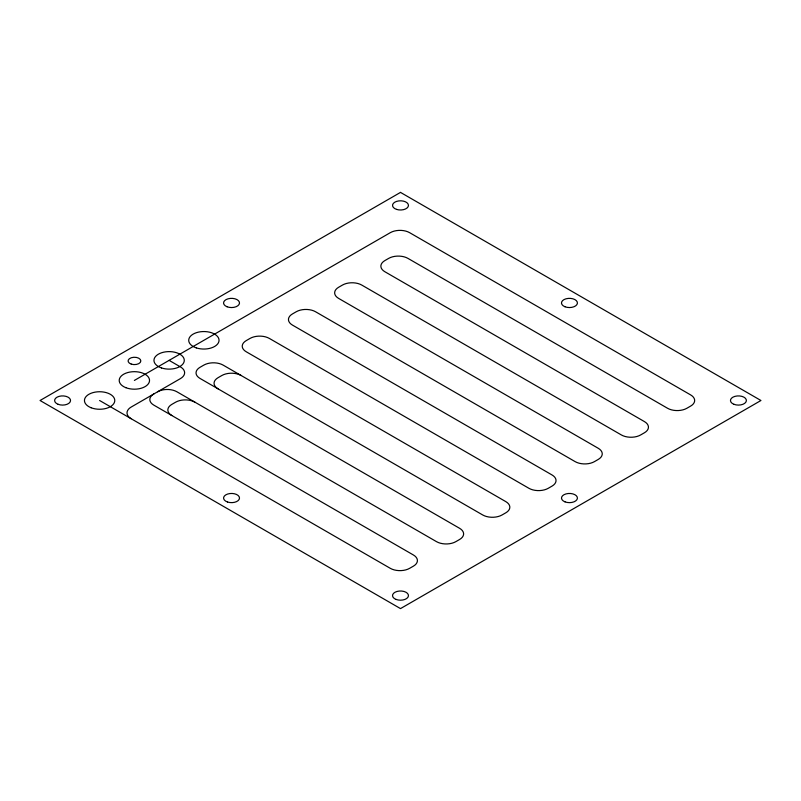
<?xml version="1.0" encoding="UTF-8"?>
<svg xmlns="http://www.w3.org/2000/svg" width="801" height="801" viewBox="0 0 801 801"><rect width="100%" height="100%" fill="white"/><g stroke="black" fill="none" stroke-linecap="round" stroke-linejoin="round"><path stroke-width="1.2" d="M134.368 380.435L390.307 232.67A13.657 7.88 0 0 1 409.621 232.67L690.662 394.923A13.657 7.88 0 0 1 690.662 406.077L686.868 408.27A13.657 7.88 0 0 1 667.563 408.27L407.969 258.393A13.657 7.88 0 0 0 388.655 258.393L384.86 260.585A13.657 7.88 0 0 0 384.86 271.729L644.455 421.606A13.657 7.88 0 0 1 644.455 432.75L640.66 434.943A13.657 7.88 0 0 1 621.346 434.943L361.762 285.066A13.657 7.88 0 0 0 342.448 285.066L338.653 287.259A13.657 7.88 0 0 0 338.653 298.413L598.247 448.28A13.657 7.88 0 0 1 598.247 459.434L594.452 461.626A13.657 7.88 0 0 1 575.138 461.626L315.554 311.749A13.657 7.88 0 0 0 296.24 311.749L292.445 313.942A13.657 7.88 0 0 0 292.445 325.086L552.039 474.963A13.657 7.88 0 0 1 552.039 486.107L548.244 488.3A13.657 7.88 0 0 1 528.93 488.3L269.346 338.423A13.657 7.88 0 0 0 250.032 338.423L246.237 340.615A13.657 7.88 0 0 0 246.237 351.769L505.831 501.636A13.657 7.88 0 0 1 505.831 512.79L502.037 514.973A13.657 7.88 0 0 1 482.723 514.973L223.129 365.106A13.657 7.88 0 0 0 203.824 365.106L200.03 367.299A13.657 7.88 0 0 0 200.03 378.442L459.624 528.32A13.657 7.88 0 0 1 459.624 539.463L455.829 541.656A13.657 7.88 0 0 1 436.515 541.656L176.921 391.779A13.657 7.88 0 0 0 157.617 391.779M169.121 360.37L180.435 366.898A14.338 8.28 0 0 1 180.435 378.603L131.204 407.038A14.338 8.28 0 0 0 131.204 418.743M99.604 400.5L390.307 568.33A13.657 7.88 0 0 0 409.621 568.33L413.416 566.147A13.657 7.88 0 0 0 413.416 554.993L153.822 405.126A13.657 7.88 0 0 1 153.822 393.972M171.845 415.529A13.657 7.88 0 0 1 171.845 404.375L175.639 402.192A13.657 7.88 0 0 1 194.943 402.192M218.052 388.845A13.657 7.88 0 0 1 218.052 377.702L221.847 375.509A13.657 7.88 0 0 1 241.151 375.509M400.5 192.4L40.05 400.5L400.5 608.6L760.95 400.5L400.5 192.4M227.554 502.027A7.96 4.596 0 0 0 239.499 498.052A7.96 4.596 0 0 0 227.554 494.067A7.96 4.596 0 0 0 227.554 502.027M564.995 306.763A7.96 4.596 0 0 0 577.401 303.279A7.96 4.596 0 0 0 565.977 298.813A7.96 4.596 0 0 0 564.995 306.763M733.956 404.305A7.96 4.596 0 0 0 746.362 400.83A7.96 4.596 0 0 0 734.938 396.365A7.96 4.596 0 0 0 733.956 404.305M396.034 599.408A7.96 4.596 0 0 0 408.44 595.924A7.96 4.596 0 0 0 397.016 591.458A7.96 4.596 0 0 0 396.034 599.408M564.995 501.857A7.96 4.596 0 0 0 577.401 498.372A7.96 4.596 0 0 0 565.977 493.917A7.96 4.596 0 0 0 564.995 501.857M396.515 209.381A7.96 4.596 0 0 0 408.46 205.406A7.96 4.596 0 0 0 396.515 201.421A7.96 4.596 0 0 0 396.515 209.381M58.113 404.305A7.96 4.596 0 0 0 70.518 400.83A7.96 4.596 0 0 0 59.094 396.365A7.96 4.596 0 0 0 58.113 404.305M227.073 306.763A7.96 4.596 0 0 0 239.479 303.279A7.96 4.596 0 0 0 228.055 298.813A7.96 4.596 0 0 0 227.073 306.763M91.104 407.749A15.169 8.761 0 0 0 114.743 401.121A15.169 8.761 0 0 0 92.976 392.62A15.169 8.761 0 0 0 91.104 407.749M125.857 387.684A15.169 8.761 0 0 0 149.497 381.056A15.169 8.761 0 0 0 127.739 372.555A15.169 8.761 0 0 0 125.857 387.684M196.295 347.884A15.169 8.761 0 0 0 219.043 340.305A15.169 8.761 0 0 0 196.295 332.715A15.169 8.761 0 0 0 196.295 347.884M161.532 367.949A15.169 8.761 0 0 0 184.29 360.37A15.169 8.761 0 0 0 161.532 352.78A15.169 8.761 0 0 0 161.532 367.949M131.274 364.115A6.368 3.675 0 0 0 140.836 360.931A6.368 3.675 0 0 0 131.274 357.747A6.368 3.675 0 0 0 131.274 364.115"/></g></svg>
